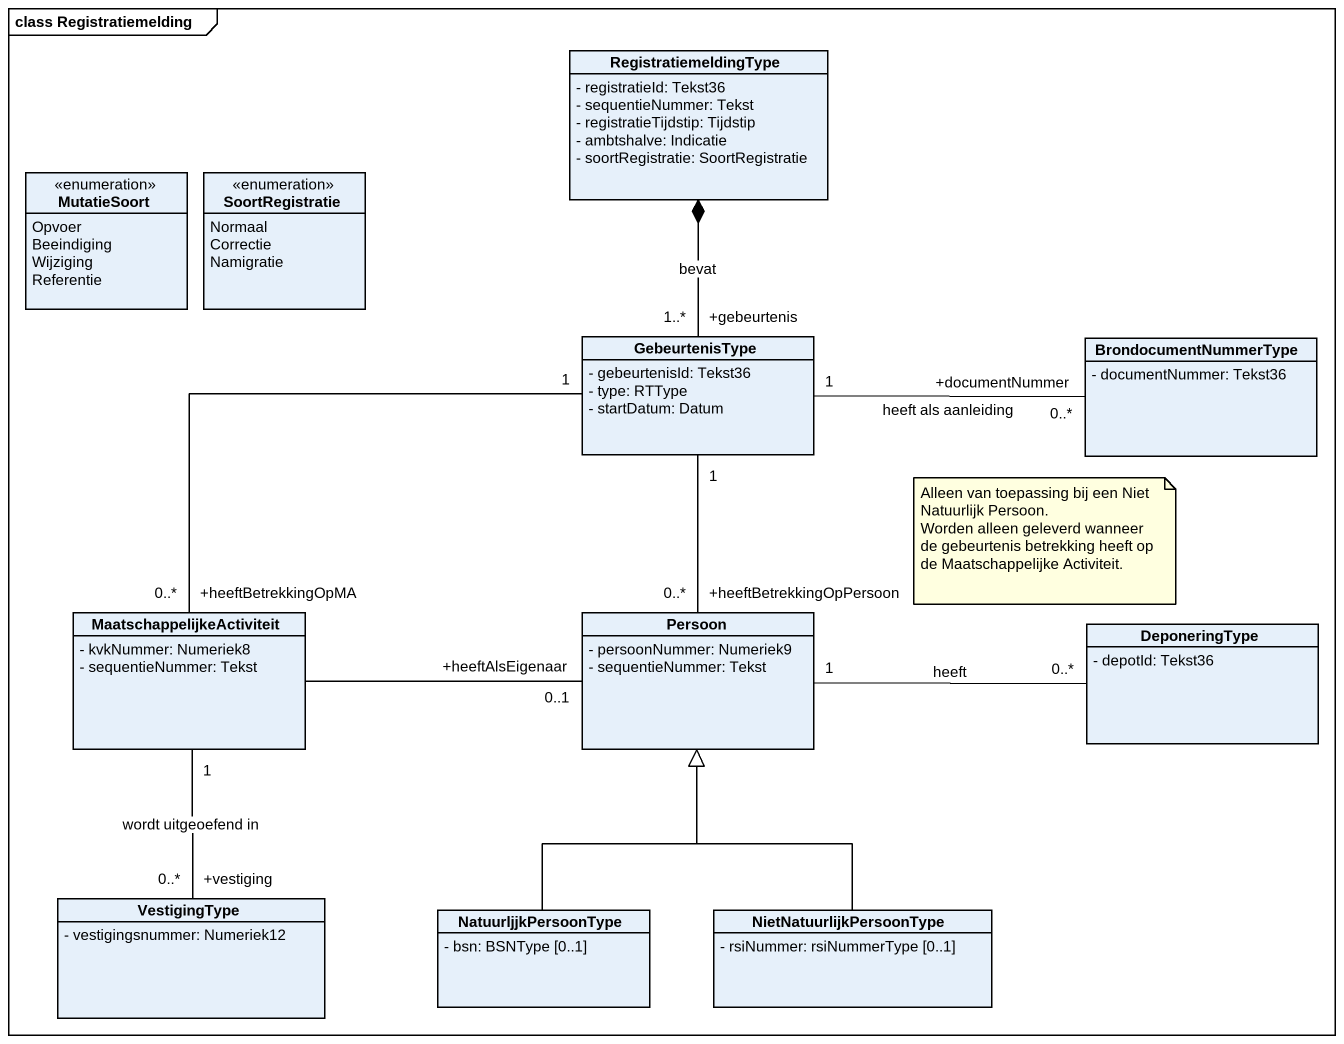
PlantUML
@startuml
mainframe class Registratiemelding
hide circle
hide empty members
skinparam classAttributeIconSize 0
class RegistratiemeldingType {
  - registratieId: Tekst36
  - sequentieNummer: Tekst
  - registratieTijdstip: Tijdstip
  - ambtshalve: Indicatie
  - soortRegistratie: SoortRegistratie
}
enum MutatieSoort {
  Opvoer
  Beeindiging
  Wijziging
  Referentie
}
enum SoortRegistratie {
  Normaal
  Correctie
  Namigratie
}
class GebeurtenisType {
  - gebeurtenisId: Tekst36
  - type: RTType
  - startDatum: Datum
}
class BrondocumentNummerType {
  - documentNummer: Tekst36
}
class MaatschappelijkeActiviteit {
  - kvkNummer: Numeriek8
  - sequentieNummer: Tekst
}
class Persoon {
  - persoonNummer: Numeriek9
  - sequentieNummer: Tekst
}
class DeponeringType {
  - depotId: Tekst36
}
class VestigingType {
  - vestigingsnummer: Numeriek12
}
class NatuurljjkPersoonType {
  - bsn: BSNType [0..1]
}
class NietNatuurlijkPersoonType {
  - rsiNummer: rsiNummerType [0..1]
}
GebeurtenisType "+gebeurtenis\n1..*" -up-* RegistratiemeldingType : bevat
GebeurtenisType "1" -left- "+heeftBetrekkingOpMA\n0..*" MaatschappelijkeActiviteit
GebeurtenisType "1" -- "+heeftBetrekkingOpPersoon\n0..*" Persoon
BrondocumentNummerType "+documentNummer\n0..*" -left- "1" GebeurtenisType : heeft als aanleiding
MaatschappelijkeActiviteit -right- "+heeftAlsEigenaar\n0..1" Persoon
MaatschappelijkeActiviteit "1" -- "+vestiging\n0..*" VestigingType : wordt uitgeoefend in
Persoon "1" -right- "0..*" DeponeringType : heeft
NatuurljjkPersoonType -up-|> Persoon
NietNatuurlijkPersoonType -up-|> Persoon
note as N1
  Alleen van toepassing bij een Niet Natuurlijk Persoon.
  Worden alleen geleverd wanneer de gebeurtenis betrekking heeft op de Maatschappelijke Activiteit.
end note
@enduml
